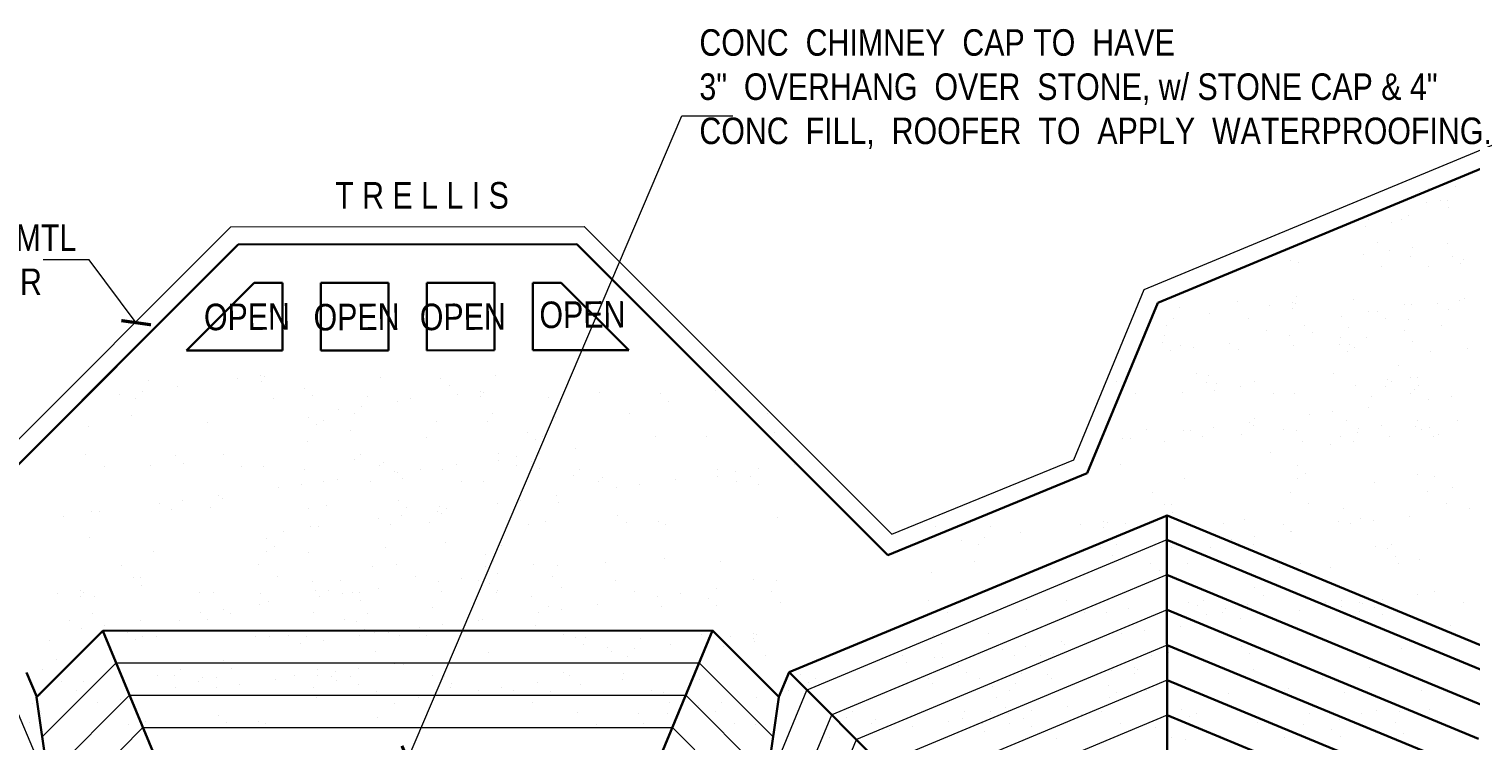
# Model space of a CAD drawing. Header units: inches. Extents: x 12249 to 15396, y 2989 to 4446.
# Drawn here: x 13639.4 to 14129.1, y 3949.9 to 4191.4 of the extents above; entities that cross this region are included whole.
import ezdxf

# ---------------------------------------------------------------- set-up
doc = ezdxf.new("R2010")
doc.units = ezdxf.units.IN
doc.header["$MEASUREMENT"] = 0
doc.linetypes.add('HIDDEN', pattern=[0.375, 0.25, -0.125])
for name, color, linetype, lineweight in [('GUTTER', 7, 'Continuous', 15), ('ROOF LINE', 7, 'Continuous', 30), ('ROOFLINE', 7, 'Continuous', 30)]:
    doc.layers.add(name, color=color, linetype=linetype, lineweight=lineweight)
doc.styles.add('ARCHENT', font='technical.ttf', dxfattribs={"height": 6})
doc.styles.add('ARCHENTLTD', font='technical.ttf', dxfattribs={"height": 0.1875})
doc.dimstyles.new('ARCHENTLTD', dxfattribs={"dimscale": 0.05, "dimtxt": 0.1875, "dimasz": 3, "dimexe": 9, "dimexo": 1, "dimgap": 2.5, "dimtad": 0, "dimdec": 1, "dimzin": 1, "dimdsep": 46, "dimlunit": 4, "dimtxsty": 'ARCHENTLTD', "dimblk": 'ARCHTICK', "dimcen": 6, "dimclrd": 256, "dimclre": 256, "dimclrt": 256, "dimaunit": 1, "dimadec": 0, "dimazin": 0, "dimtfac": 1, "dimtdec": 1, "dimtofl": 0, "dimtmove": 1, "dimatfit": 3, "dimldrblk": 'ARCHTICK', "dimfxl": 1, "dimfrac": 2, "dimtolj": 1, "dimtzin": 0, "dimlwd": 9, "dimlwe": 9, "dimarcsym": 0})

# ---------------------------------------------------------------- blocks, each defined once
blk = doc.blocks.new('_ArchTick')
at = {"color": 0, "linetype": 'ByBlock', "const_width": 0.15}
blk.add_lwpolyline([(-0.5, -0.5), (0.5, 0.5)], dxfattribs=at)

msp = doc.modelspace()

# ---------------------------------------------------------------- linework, layer by layer
at = {"layer": 'GUTTER'}
for p, q in [((14018.35, 4102.9), (14151.38, 4158.09)), ((13585.26, 4001.37), (13708.09, 4124.18)), ((13708.09, 4124.18), (13828.08, 4124.24)), ((13828.08, 4124.24), (13932.65, 4019.75)), ((13994.44, 4045.07), (14018.35, 4102.9)), ((13932.65, 4019.75), (13994.44, 4045.07))]:
    msp.add_line(p, q, dxfattribs=at)
at = {"layer": 'ROOF LINE'}
for p, q in [((14022.95, 4098.31), (14151.38, 4151.6)), ((13586.5, 3994.13), (13710.58, 4118.18)), ((13710.58, 4118.18), (13825.6, 4118.23)), ((13825.6, 4118.23), (13931.24, 4012.69)), ((13693.04, 4082.17), (13715.99, 4105.14)), ((13715.99, 4105.14), (13725.63, 4105.15)), ((13715.99, 4105.14), (13725.63, 4105.14)), ((13725.63, 4105.15), (13725.64, 4082.19)), ((13738.63, 4105.15), (13761.63, 4105.15)), ((13738.64, 4082.19), (13738.64, 4105.15)), ((13761.63, 4105.15), (13761.63, 4082.2)), ((13774.63, 4105.17), (13797.63, 4105.17)), ((13774.64, 4082.21), (13774.64, 4105.17)), ((13797.63, 4105.17), (13797.64, 4082.22)), ((13810.63, 4105.19), (13820.27, 4105.19)), ((13810.64, 4082.23), (13810.64, 4105.19)), ((13820.27, 4105.19), (13843.24, 4082.24)), ((13999.03, 4040.46), (14022.95, 4098.31)), ((13725.64, 4082.19), (13693.04, 4082.17)), ((13761.63, 4082.2), (13738.64, 4082.19)), ((13797.64, 4082.22), (13774.64, 4082.21)), ((13843.24, 4082.24), (13810.64, 4082.23)), ((13931.24, 4012.69), (13999.03, 4040.46)), ((14026.18, 4026.18), (13897.69, 3972.9)), ((14026.18, 4026.14), (14149.37, 3975.2)), ((13642.05, 3964.45), (13664.57, 3986.97)), ((13664.56, 3986.99), (13871.74, 3987.07)), ((13894.23, 3964.54), (13871.74, 3987.07)), ((13642.11, 3964.51), (13638.59, 3972.81)), ((13897.69, 3972.9), (13894.23, 3964.54)), ((13659.33, 3844.14), (13642.05, 3964.45)), ((13876.76, 3844.66), (13894.25, 3964.45))]:
    msp.add_line(p, q, dxfattribs=at)
at = {"layer": 'ROOF LINE', "color": 93}
for p, q in [((14026.3, 3870.33), (14026.05, 4026.38)), ((14026.07, 4017.88), (14148.61, 3967.21)), ((14026.09, 4005.97), (14140.25, 3958.76)), ((14026.11, 3994.06), (14131.89, 3950.31)), ((13752.01, 3776.27), (13664.56, 3986.99)), ((13784.3, 3776.27), (13871.74, 3987.07)), ((14026.12, 3982.15), (14123.53, 3941.87)), ((14007.99, 3862.73), (13897.61, 3973.04)), ((14026.14, 3970.23), (14115.17, 3933.42)), ((14026.16, 3958.32), (14106.81, 3924.97))]:
    msp.add_line(p, q, dxfattribs=at)
at = {"layer": 'ROOF LINE', "color": 93, "lineweight": 9}
for p, q in [((14026.07, 4017.88), (13903.79, 3966.86)), ((14026.09, 4005.97), (13912.2, 3958.45)), ((14026.11, 3994.06), (13920.62, 3950.04)), ((14026.12, 3982.15), (13929.03, 3941.64)), ((13669.07, 3976.12), (13643.99, 3950.97)), ((13669.07, 3976.12), (13867.19, 3976.12)), ((13892.31, 3950.95), (13867.19, 3976.12)), ((13646.44, 3933.87), (13632.49, 3966.66)), ((13889.75, 3933.15), (13903.79, 3966.86)), ((14026.14, 3970.23), (13937.45, 3933.23)), ((13673.64, 3965.12), (13645.94, 3937.35)), ((13673.64, 3965.12), (13862.63, 3965.12)), ((13890.35, 3937.34), (13862.63, 3965.12)), ((13883.48, 3889.48), (13912.2, 3958.45)), ((14026.16, 3958.32), (13945.86, 3924.82)), ((13678.2, 3954.12), (13647.9, 3923.73)), ((13678.2, 3954.12), (13858.07, 3954.12)), ((13888.4, 3923.73), (13858.07, 3954.12)), ((13876.73, 3844.66), (13920.62, 3950.04))]:
    msp.add_line(p, q, dxfattribs=at)
at = {"layer": 'ROOFLINE', "color": 7, "linetype": 'Continuous', "lineweight": 25, "ltscale": 100}
for p, q in [((14109.68, 4133.67), (14109.68, 4133.67)), ((14111.8, 4136.13), (14111.8, 4136.13)), ((14115.08, 4137.29), (14115.08, 4137.29)), ((14119.09, 4133.09), (14119.09, 4133.09)), ((14121.4, 4133.26), (14121.4, 4133.26)), ((14124, 4137.73), (14124, 4137.73)), ((14114.38, 4132.3), (14114.38, 4132.3)), ((14121.86, 4130.56), (14121.86, 4130.56)), ((14093.63, 4124.18), (14093.63, 4124.18)), ((14094.58, 4126.5), (14094.58, 4126.5)), ((14102.29, 4125.47), (14102.29, 4125.47)), ((14105.79, 4126.59), (14105.79, 4126.59)), ((14108.24, 4127.9), (14108.24, 4127.9)), ((14097.46, 4118.67), (14097.46, 4118.67)), ((14121.55, 4118.6), (14121.55, 4118.6)), ((14092.69, 4114.64), (14092.69, 4114.64)), ((14101.55, 4115.96), (14101.55, 4115.96)), ((14108.66, 4114.15), (14108.66, 4114.15)), ((14109.36, 4116.99), (14109.36, 4116.99)), ((14123.17, 4114.22), (14123.17, 4114.22)), ((14068.15, 4112.69), (14068.15, 4112.69)), ((14070.64, 4111.91), (14070.64, 4111.91)), ((14099.02, 4110.61), (14099.02, 4110.61)), ((14114.81, 4110.8), (14114.81, 4110.8)), ((14125.94, 4111.69), (14125.94, 4111.69)), ((14126.96, 4113.21), (14126.96, 4113.21)), ((14050.06, 4098.81), (14050.06, 4098.81)), ((14070.25, 4100.35), (14070.25, 4100.35)), ((14089.32, 4099.31), (14089.32, 4099.31)), ((14125.63, 4099.11), (14125.63, 4099.11)), ((14127.19, 4099.73), (14127.19, 4099.73)), ((14030.26, 4096.63), (14030.26, 4096.63)), ((14040.4, 4094.66), (14040.4, 4094.66)), ((14060.77, 4097.34), (14060.77, 4097.34)), ((14068.58, 4098.37), (14068.58, 4098.37)), ((14068.63, 4096.45), (14068.63, 4096.45)), ((14069.73, 4097.99), (14069.73, 4097.99)), ((14085.26, 4093.8), (14085.26, 4093.8)), ((14094.58, 4095.28), (14094.58, 4095.28)), ((14097.45, 4095.4), (14097.45, 4095.4)), ((14106.73, 4097.69), (14106.73, 4097.69)), ((14109.14, 4097.91), (14109.14, 4097.91)), ((14117.83, 4098.08), (14117.83, 4098.08)), ((14121.79, 4096.1), (14121.79, 4096.1)), ((14020.39, 4092.03), (14020.39, 4092.03)), ((14026.07, 4090.59), (14026.07, 4090.59)), ((14028.2, 4093.06), (14028.2, 4093.06)), ((14053.65, 4092.88), (14053.65, 4092.88)), ((14059.98, 4088.85), (14059.98, 4088.85)), ((14072.78, 4090.68), (14072.78, 4090.68)), ((14087.83, 4089.96), (14087.83, 4089.96)), ((14100.37, 4092.97), (14100.37, 4092.97)), ((14106.69, 4088.94), (14106.69, 4088.94)), ((14108.21, 4092.65), (14108.21, 4092.65)), ((14119.5, 4090.76), (14119.5, 4090.76)), ((14024.64, 4084.83), (14024.64, 4084.83)), ((14025.15, 4087.19), (14025.15, 4087.19)), ((14030.72, 4083.97), (14030.72, 4083.97)), ((14047.46, 4084.65), (14047.46, 4084.65)), ((14067.83, 4087.33), (14067.83, 4087.33)), ((14075.64, 4088.36), (14075.64, 4088.36)), ((14084.66, 4084.31), (14084.66, 4084.31)), ((14085.18, 4086.67), (14085.18, 4086.67)), ((14087.94, 4084.14), (14087.94, 4084.14)), ((14093.9, 4086.56), (14093.9, 4086.56)), ((14109.6, 4085.24), (14109.6, 4085.24)), ((14027.45, 4082.01), (14027.45, 4082.01)), ((14035.26, 4083.04), (14035.26, 4083.04)), ((14050.54, 4082.57), (14050.54, 4082.57)), ((14069.09, 4083.79), (14069.09, 4083.79)), ((14087.43, 4081.78), (14087.43, 4081.78)), ((14089.8, 4083.07), (14089.8, 4083.07)), ((14115.75, 4081.9), (14115.75, 4081.9)), ((14128.18, 4082.89), (14128.18, 4082.89)), ((14036.04, 4074.26), (14036.04, 4074.26)), ((14082.75, 4074.34), (14082.75, 4074.34)), ((14104.81, 4077.08), (14104.81, 4077.08)), ((13679.94, 4071.87), (13679.94, 4071.87)), ((13690.08, 4069.9), (13690.08, 4069.9)), ((13710.45, 4072.58), (13710.45, 4072.58)), ((13718.26, 4073.61), (13718.26, 4073.61)), ((13718.31, 4071.69), (13718.31, 4071.69)), ((13719.41, 4073.23), (13719.41, 4073.23)), ((13732.97, 4069.34), (13732.97, 4069.34)), ((13758.82, 4073.15), (13758.82, 4073.15)), ((13779.44, 4072.72), (13779.44, 4072.72)), ((13782.2, 4070.18), (13782.2, 4070.18)), ((13798.09, 4073.65), (13798.09, 4073.65)), ((14009.09, 4071.57), (14009.09, 4071.57)), ((14039.57, 4071.15), (14039.57, 4071.15)), ((14040.08, 4073.51), (14040.08, 4073.51)), ((14042.85, 4070.97), (14042.85, 4070.97)), ((14051, 4069.91), (14051, 4069.91)), ((14055.8, 4071.65), (14055.8, 4071.65)), ((14090.27, 4070.41), (14090.27, 4070.41)), ((14100.48, 4069.82), (14100.48, 4069.82)), ((14100.99, 4072.18), (14100.99, 4072.18)), ((14102.51, 4071.74), (14102.51, 4071.74)), ((14108.83, 4072.88), (14108.83, 4072.88)), ((14111.13, 4073.05), (14111.13, 4073.05)), ((14111.59, 4070.35), (14111.59, 4070.35)), ((13670.08, 4067.27), (13670.08, 4067.27)), ((13675.75, 4065.83), (13675.75, 4065.83)), ((13677.88, 4068.3), (13677.88, 4068.3)), ((13722.47, 4065.92), (13722.47, 4065.92)), ((13735.73, 4066.8), (13735.73, 4066.8)), ((13754.4, 4066.65), (13754.4, 4066.65)), ((13764.54, 4064.68), (13764.54, 4064.68)), ((13769.18, 4066), (13769.18, 4066)), ((13784.91, 4067.36), (13784.91, 4067.36)), ((13792.72, 4068.39), (13792.72, 4068.39)), ((13792.77, 4066.47), (13792.77, 4066.47)), ((13793.87, 4068.01), (13793.87, 4068.01)), ((13815.89, 4066.09), (13815.89, 4066.09)), ((13833.28, 4067.93), (13833.28, 4067.93)), ((13853.89, 4067.49), (13853.89, 4067.49)), ((13856.66, 4064.96), (13856.66, 4064.96)), ((13872.55, 4068.43), (13872.55, 4068.43)), ((14010.49, 4068.45), (14010.49, 4068.45)), ((14015.42, 4067.54), (14015.42, 4067.54)), ((14031.2, 4067.73), (14031.2, 4067.73)), ((14042.33, 4068.61), (14042.33, 4068.61)), ((14062.13, 4067.62), (14062.13, 4067.62)), ((14069.57, 4067.55), (14069.57, 4067.55)), ((14095.52, 4066.38), (14095.52, 4066.38)), ((14108.84, 4067.71), (14108.84, 4067.71)), ((14110.09, 4069.01), (14110.09, 4069.01)), ((14114.98, 4065.64), (14114.98, 4065.64)), ((14122.78, 4066.67), (14122.78, 4066.67)), ((13674.32, 4060.07), (13674.32, 4060.07)), ((13734.34, 4059.55), (13734.34, 4059.55)), ((13744.53, 4062.05), (13744.53, 4062.05)), ((13750.21, 4060.61), (13750.21, 4060.61)), ((13752.34, 4063.07), (13752.34, 4063.07)), ((13796.93, 4060.7), (13796.93, 4060.7)), ((13818.37, 4059.58), (13818.37, 4059.58)), ((13843.64, 4060.78), (13843.64, 4060.78)), ((13890.35, 4060.87), (13890.35, 4060.87)), ((14074.6, 4060.33), (14074.6, 4060.33)), ((14082.41, 4061.35), (14082.41, 4061.35)), ((14094.6, 4062.96), (14094.6, 4062.96)), ((13659.71, 4056.35), (13659.71, 4056.35)), ((13700.22, 4057.81), (13700.22, 4057.81)), ((13737.11, 4057.02), (13737.11, 4057.02)), ((13739.49, 4058.31), (13739.49, 4058.31)), ((13748.78, 4054.84), (13748.78, 4054.84)), ((13777.86, 4058.13), (13777.86, 4058.13)), ((13795.25, 4058.22), (13795.25, 4058.22)), ((14019.06, 4055.23), (14019.06, 4055.23)), ((14031.66, 4055.07), (14031.66, 4055.07)), ((14034.22, 4055.01), (14034.22, 4055.01)), ((14042.03, 4056.04), (14042.03, 4056.04)), ((14054.23, 4057.64), (14054.23, 4057.64)), ((14055.38, 4056.65), (14055.38, 4056.65)), ((14055.9, 4059.01), (14055.9, 4059.01)), ((14065.77, 4055.32), (14065.77, 4055.32)), ((14070.04, 4054.88), (14070.04, 4054.88)), ((14087.19, 4058.46), (14087.19, 4058.46)), ((14091.28, 4055.75), (14091.28, 4055.75)), ((14099.09, 4056.78), (14099.09, 4056.78)), ((14110.55, 4056.34), (14110.55, 4056.34)), ((14111.28, 4058.39), (14111.28, 4058.39)), ((14112.48, 4055.4), (14112.48, 4055.4)), ((14115.41, 4056.14), (14115.41, 4056.14)), ((14124.64, 4058.39), (14124.64, 4058.39)), ((13734.17, 4051.13), (13734.17, 4051.13)), ((13774.68, 4052.59), (13774.68, 4052.59)), ((13808.8, 4054.33), (13808.8, 4054.33)), ((13811.57, 4051.8), (13811.57, 4051.8)), ((13813.95, 4053.09), (13813.95, 4053.09)), ((13852.32, 4052.9), (13852.32, 4052.9)), ((13869.71, 4053), (13869.71, 4053)), ((13892.83, 4054.36), (13892.83, 4054.36)), ((14010.97, 4052.21), (14010.97, 4052.21)), ((14013.85, 4052.33), (14013.85, 4052.33)), ((14025.38, 4051.2), (14025.38, 4051.2)), ((14038.19, 4053.03), (14038.19, 4053.03)), ((14051.49, 4053.67), (14051.49, 4053.67)), ((14072.09, 4051.29), (14072.09, 4051.29)), ((14081.66, 4050.31), (14081.66, 4050.31)), ((14084.9, 4053.12), (14084.9, 4053.12)), ((14089.47, 4051.34), (14089.47, 4051.34)), ((14090.75, 4054.17), (14090.75, 4054.17)), ((14101.66, 4052.95), (14101.66, 4052.95)), ((14116.7, 4053), (14116.7, 4053)), ((14118.17, 4053.6), (14118.17, 4053.6)), ((13658.77, 4046.81), (13658.77, 4046.81)), ((13689.25, 4046.39), (13689.25, 4046.39)), ((13705.48, 4046.89), (13705.48, 4046.89)), ((13750.16, 4045.06), (13750.16, 4045.06)), ((13752.2, 4046.98), (13752.2, 4046.98)), ((13798.91, 4047.06), (13798.91, 4047.06)), ((13799.03, 4044.75), (13799.03, 4044.75)), ((13805.03, 4046.2), (13805.03, 4046.2)), ((13812.84, 4047.23), (13812.84, 4047.23)), ((13825.04, 4048.83), (13825.04, 4048.83)), ((14061.29, 4047.63), (14061.29, 4047.63)), ((13665.1, 4042.78), (13665.1, 4042.78)), ((13680.88, 4042.97), (13680.88, 4042.97)), ((13692.02, 4043.85), (13692.02, 4043.85)), ((13711.81, 4042.86), (13711.81, 4042.86)), ((13719.26, 4042.79), (13719.26, 4042.79)), ((13733.23, 4041.59), (13733.23, 4041.59)), ((13758.52, 4042.95), (13758.52, 4042.95)), ((13759.77, 4044.25), (13759.77, 4044.25)), ((13763.71, 4041.16), (13763.71, 4041.16)), ((13764.66, 4040.88), (13764.66, 4040.88)), ((13772.47, 4041.91), (13772.47, 4041.91)), ((13779.94, 4041.67), (13779.94, 4041.67)), ((13784.66, 4043.52), (13784.66, 4043.52)), ((13805.23, 4043.03), (13805.23, 4043.03)), ((13810.18, 4044.54), (13810.18, 4044.54)), ((13812.94, 4042.01), (13812.94, 4042.01)), ((13824.62, 4039.84), (13824.62, 4039.84)), ((13826.66, 4041.76), (13826.66, 4041.76)), ((13873.37, 4041.84), (13873.37, 4041.84)), ((13879.49, 4040.98), (13879.49, 4040.98)), ((13887.3, 4042), (13887.3, 4042)), ((13899.5, 4043.61), (13899.5, 4043.61)), ((14010.29, 4043.49), (14010.29, 4043.49)), ((14070.31, 4042.97), (14070.31, 4042.97)), ((14073.08, 4040.44), (14073.08, 4040.44)), ((14111.03, 4040.1), (14111.03, 4040.1)), ((13724.28, 4035.57), (13724.28, 4035.57)), ((13732.09, 4036.59), (13732.09, 4036.59)), ((13739.56, 4037.56), (13739.56, 4037.56)), ((13744.28, 4038.2), (13744.28, 4038.2)), ((13755.34, 4037.75), (13755.34, 4037.75)), ((13766.48, 4038.63), (13766.48, 4038.63)), ((13786.27, 4037.64), (13786.27, 4037.64)), ((13793.72, 4037.56), (13793.72, 4037.56)), ((13832.98, 4037.73), (13832.98, 4037.73)), ((13834.23, 4039.02), (13834.23, 4039.02)), ((13839.12, 4035.66), (13839.12, 4035.66)), ((13846.92, 4036.69), (13846.92, 4036.69)), ((13859.12, 4038.29), (13859.12, 4038.29)), ((13873.49, 4039.53), (13873.49, 4039.53)), ((13879.69, 4037.81), (13879.69, 4037.81)), ((13884.64, 4039.32), (13884.64, 4039.32)), ((13887.4, 4036.79), (13887.4, 4036.79)), ((14032.15, 4038.83), (14032.15, 4038.83)), ((14070.52, 4038.64), (14070.52, 4038.64)), ((14096.47, 4037.47), (14096.47, 4037.47)), ((14116.92, 4039.52), (14116.92, 4039.52)), ((14123.25, 4035.49), (14123.25, 4035.49)), ((13683.91, 4030.25), (13683.91, 4030.25)), ((13691.71, 4031.28), (13691.71, 4031.28)), ((13703.91, 4032.88), (13703.91, 4032.88)), ((13705.07, 4031.89), (13705.07, 4031.89)), ((13765.09, 4031.38), (13765.09, 4031.38)), ((13798.74, 4030.35), (13798.74, 4030.35)), ((13806.55, 4031.37), (13806.55, 4031.37)), ((13818.74, 4032.98), (13818.74, 4032.98)), ((13819.32, 4030.68), (13819.32, 4030.68)), ((14021.2, 4034.01), (14021.2, 4034.01)), ((14067.92, 4034.09), (14067.92, 4034.09)), ((14074.24, 4030.06), (14074.24, 4030.06)), ((14114.63, 4034.18), (14114.63, 4034.18)), ((14120.95, 4030.15), (14120.95, 4030.15)), ((13651.34, 4025.96), (13651.34, 4025.96)), ((13660.65, 4027.45), (13660.65, 4027.45)), ((13663.53, 4027.57), (13663.53, 4027.57)), ((13687.87, 4028.27), (13687.87, 4028.27)), ((13701.17, 4028.91), (13701.17, 4028.91)), ((13734.58, 4028.36), (13734.58, 4028.36)), ((13740.43, 4029.41), (13740.43, 4029.41)), ((13766.17, 4026.06), (13766.17, 4026.06)), ((13767.85, 4028.84), (13767.85, 4028.84)), ((13778.37, 4027.66), (13778.37, 4027.66)), ((13778.8, 4029.22), (13778.8, 4029.22)), ((13779.53, 4026.67), (13779.53, 4026.67)), ((13781.29, 4028.44), (13781.29, 4028.44)), ((13839.55, 4026.16), (13839.55, 4026.16)), ((13893.78, 4025.46), (13893.78, 4025.46)), ((14025.22, 4029.81), (14025.22, 4029.81)), ((14027.53, 4029.98), (14027.53, 4029.98)), ((14027.99, 4027.27), (14027.99, 4027.27)), ((14086.13, 4028.48), (14086.13, 4028.48)), ((14091.69, 4025.26), (14091.69, 4025.26)), ((14108.43, 4025.94), (14108.43, 4025.94)), ((14128.81, 4028.63), (14128.81, 4028.63)), ((13725.8, 4020.74), (13725.8, 4020.74)), ((13735.11, 4022.23), (13735.11, 4022.23)), ((13737.99, 4022.35), (13737.99, 4022.35)), ((13758.36, 4025.03), (13758.36, 4025.03)), ((13762.33, 4023.05), (13762.33, 4023.05)), ((13775.63, 4023.68), (13775.63, 4023.68)), ((13809.04, 4023.13), (13809.04, 4023.13)), ((13814.89, 4024.19), (13814.89, 4024.19)), ((13842.31, 4023.62), (13842.31, 4023.62)), ((13853.26, 4024), (13853.26, 4024)), ((13855.75, 4023.22), (13855.75, 4023.22)), ((13944.82, 4024.92), (13944.82, 4024.92)), ((13947.58, 4022.38), (13947.58, 4022.38)), ((13966.25, 4022.23), (13966.25, 4022.23)), ((13976.39, 4020.26), (13976.39, 4020.26)), ((13996.76, 4022.94), (13996.76, 4022.94)), ((14004.57, 4023.97), (14004.57, 4023.97)), ((14004.62, 4022.05), (14004.62, 4022.05)), ((14005.72, 4023.59), (14005.72, 4023.59)), ((14011.92, 4023.3), (14011.92, 4023.3)), ((14045.13, 4023.51), (14045.13, 4023.51)), ((14052.43, 4024.76), (14052.43, 4024.76)), ((14065.74, 4023.08), (14065.74, 4023.08)), ((14068.06, 4020.63), (14068.06, 4020.63)), ((14068.51, 4020.54), (14068.51, 4020.54)), ((14084.4, 4024.01), (14084.4, 4024.01)), ((14088.43, 4023.31), (14088.43, 4023.31)), ((14096.24, 4024.34), (14096.24, 4024.34)), ((13659.97, 4018.73), (13659.97, 4018.73)), ((13720, 4018.21), (13720, 4018.21)), ((13722.76, 4015.68), (13722.76, 4015.68)), ((13760.71, 4015.34), (13760.71, 4015.34)), ((13780.9, 4016.89), (13780.9, 4016.89)), ((13799.98, 4015.84), (13799.98, 4015.84)), ((13956.38, 4017.63), (13956.38, 4017.63)), ((13962.06, 4016.19), (13962.06, 4016.19)), ((13964.19, 4018.66), (13964.19, 4018.66)), ((14003.59, 4015.38), (14003.59, 4015.38)), ((14008.78, 4016.28), (14008.78, 4016.28)), ((14048.05, 4017.99), (14048.05, 4017.99)), ((14050.3, 4015.47), (14050.3, 4015.47)), ((14055.49, 4016.36), (14055.49, 4016.36)), ((14055.86, 4019.02), (14055.86, 4019.02)), ((14097.01, 4015.55), (14097.01, 4015.55)), ((14102.2, 4016.45), (14102.2, 4016.45)), ((13681.83, 4014.07), (13681.83, 4014.07)), ((13720.2, 4013.88), (13720.2, 4013.88)), ((13734.43, 4013.51), (13734.43, 4013.51)), ((13794.45, 4012.99), (13794.45, 4012.99)), ((13797.22, 4010.46), (13797.22, 4010.46)), ((13855.36, 4011.67), (13855.36, 4011.67)), ((13874.44, 4010.62), (13874.44, 4010.62)), ((14007.68, 4012.68), (14007.68, 4012.68)), ((14015.48, 4013.71), (14015.48, 4013.71)), ((14027.68, 4015.31), (14027.68, 4015.31)), ((14041.04, 4015.32), (14041.04, 4015.32)), ((14101.06, 4014.8), (14101.06, 4014.8)), ((14103.82, 4012.27), (14103.82, 4012.27)), ((14111.98, 4011.2), (14111.98, 4011.2)), ((13670.89, 4009.25), (13670.89, 4009.25)), ((13717.6, 4009.33), (13717.6, 4009.33)), ((13756.29, 4008.85), (13756.29, 4008.85)), ((13764.31, 4009.42), (13764.31, 4009.42)), ((13794.66, 4008.66), (13794.66, 4008.66)), ((13798.49, 4006.5), (13798.49, 4006.5)), ((13811.02, 4009.5), (13811.02, 4009.5)), ((13818.86, 4009.18), (13818.86, 4009.18)), ((13835.17, 4010.12), (13835.17, 4010.12)), ((13946.02, 4006.71), (13946.02, 4006.71)), ((13960.63, 4010.43), (13960.63, 4010.43)), ((13986.53, 4008.17), (13986.53, 4008.17)), ((14020.65, 4009.91), (14020.65, 4009.91)), ((14023.42, 4007.38), (14023.42, 4007.38)), ((14025.8, 4008.67), (14025.8, 4008.67)), ((14033.09, 4009.92), (14033.09, 4009.92)), ((14064.17, 4008.49), (14064.17, 4008.49)), ((14071.46, 4009.74), (14071.46, 4009.74)), ((14081.56, 4008.58), (14081.56, 4008.58)), ((14104.68, 4009.95), (14104.68, 4009.95)), ((13674.9, 4005.05), (13674.9, 4005.05)), ((13677.21, 4005.22), (13677.21, 4005.22)), ((13677.67, 4002.51), (13677.67, 4002.51)), ((13723.92, 4005.3), (13723.92, 4005.3)), ((13735.81, 4003.72), (13735.81, 4003.72)), ((13745.35, 4004.03), (13745.35, 4004.03)), ((13758.11, 4001.18), (13758.11, 4001.18)), ((13770.64, 4005.39), (13770.64, 4005.39)), ((13778.49, 4003.87), (13778.49, 4003.87)), ((13786.3, 4004.89), (13786.3, 4004.89)), ((13792.06, 4004.11), (13792.06, 4004.11)), ((13795.83, 4003.21), (13795.83, 4003.21)), ((13798.6, 4000.67), (13798.6, 4000.67)), ((13817.35, 4005.47), (13817.35, 4005.47)), ((13820.26, 4001.78), (13820.26, 4001.78)), ((13838.77, 4004.19), (13838.77, 4004.19)), ((13872.95, 4001.28), (13872.95, 4001.28)), ((13885.48, 4004.28), (13885.48, 4004.28)), ((13893.32, 4003.96), (13893.32, 4003.96)), ((14055.97, 4001.64), (14055.97, 4001.64)), ((13649.06, 3999.49), (13649.06, 3999.49)), ((13656.86, 4000.52), (13656.86, 4000.52)), ((13656.92, 3998.59), (13656.92, 3998.59)), ((13658.02, 4000.14), (13658.02, 4000.14)), ((13661.6, 3998.54), (13661.6, 3998.54)), ((13697.43, 4000.05), (13697.43, 4000.05)), ((13702.11, 4000), (13702.11, 4000)), ((13717.74, 3995.87), (13717.74, 3995.87)), ((13718.04, 3999.62), (13718.04, 3999.62)), ((13720.8, 3997.09), (13720.8, 3997.09)), ((13736.69, 4000.55), (13736.69, 4000.55)), ((13738.11, 3998.55), (13738.11, 3998.55)), ((13741.38, 4000.5), (13741.38, 4000.5)), ((13745.92, 3999.58), (13745.92, 3999.58)), ((13749.36, 3999.83), (13749.36, 3999.83)), ((13751.67, 4000), (13751.67, 4000)), ((13752.13, 3997.29), (13752.13, 3997.29)), ((13779.75, 4000.32), (13779.75, 4000.32)), ((13798.38, 4000.08), (13798.38, 4000.08)), ((13810.27, 3998.5), (13810.27, 3998.5)), ((13832.57, 3995.96), (13832.57, 3995.96)), ((13845.1, 4000.17), (13845.1, 4000.17)), ((13852.95, 3998.64), (13852.95, 3998.64)), ((13860.75, 3999.67), (13860.75, 3999.67)), ((13870.29, 3997.99), (13870.29, 3997.99)), ((13891.81, 4000.25), (13891.81, 4000.25)), ((13894.72, 3996.56), (13894.72, 3996.56)), ((13945.08, 3997.17), (13945.08, 3997.17)), ((13975.56, 3996.75), (13975.56, 3996.75)), ((13991.79, 3997.25), (13991.79, 3997.25)), ((14033.32, 3996.44), (14033.32, 3996.44)), ((14038.51, 3997.34), (14038.51, 3997.34)), ((14053.38, 3995.86), (14053.38, 3995.86)), ((14058.73, 3999.1), (14058.73, 3999.1)), ((14080.03, 3996.53), (14080.03, 3996.53)), ((14085.22, 3997.42), (14085.22, 3997.42)), ((14091.34, 3996.56), (14091.34, 3996.56)), ((14092.64, 3996.36), (14092.64, 3996.36)), ((14099.15, 3997.59), (14099.15, 3997.59)), ((14111.35, 3999.19), (14111.35, 3999.19)), ((14116.87, 4000.31), (14116.87, 4000.31)), ((14126.74, 3996.61), (14126.74, 3996.61)), ((13661.07, 3992.82), (13661.07, 3992.82)), ((13697.74, 3993.23), (13697.74, 3993.23)), ((13705.54, 3994.26), (13705.54, 3994.26)), ((13707.78, 3992.91), (13707.78, 3992.91)), ((13736.06, 3993.32), (13736.06, 3993.32)), ((13754.5, 3992.99), (13754.5, 3992.99)), ((13776.57, 3994.78), (13776.57, 3994.78)), ((13793.41, 3990.88), (13793.41, 3990.88)), ((13812.57, 3993.33), (13812.57, 3993.33)), ((13815.84, 3995.28), (13815.84, 3995.28)), ((13820.38, 3994.36), (13820.38, 3994.36)), ((13854.21, 3995.1), (13854.21, 3995.1)), ((13873.06, 3995.45), (13873.06, 3995.45)), ((13951.41, 3993.14), (13951.41, 3993.14)), ((13967.19, 3993.33), (13967.19, 3993.33)), ((13978.33, 3994.21), (13978.33, 3994.21)), ((13998.12, 3993.22), (13998.12, 3993.22)), ((14005.57, 3993.15), (14005.57, 3993.15)), ((14012.86, 3994.4), (14012.86, 3994.4)), ((14036.47, 3995.42), (14036.47, 3995.42)), ((14039.64, 3992.41), (14039.64, 3992.41)), ((14044.83, 3993.31), (14044.83, 3993.31)), ((14046.08, 3994.61), (14046.08, 3994.61)), ((14050.97, 3991.24), (14050.97, 3991.24)), ((14058.78, 3992.27), (14058.78, 3992.27)), ((14070.97, 3993.88), (14070.97, 3993.88)), ((14085.34, 3995.11), (14085.34, 3995.11)), ((14086.36, 3992.5), (14086.36, 3992.5)), ((14091.54, 3993.39), (14091.54, 3993.39)), ((14096.49, 3994.9), (14096.49, 3994.9)), ((14099.25, 3992.37), (14099.25, 3992.37)), ((13653.27, 3990.62), (13653.27, 3990.62)), ((13657.36, 3987.92), (13657.36, 3987.92)), ((13665.17, 3988.95), (13665.17, 3988.95)), ((13672.95, 3986.46), (13672.95, 3986.46)), ((13677.36, 3990.55), (13677.36, 3990.55)), ((13690.72, 3990.56), (13690.72, 3990.56)), ((13699.98, 3990.71), (13699.98, 3990.71)), ((13746.7, 3990.79), (13746.7, 3990.79)), ((13750.74, 3990.04), (13750.74, 3990.04)), ((13753.51, 3987.51), (13753.51, 3987.51)), ((13756.98, 3986.49), (13756.98, 3986.49)), ((13761.66, 3986.44), (13761.66, 3986.44)), ((13772.19, 3988.01), (13772.19, 3988.01)), ((13780, 3989.04), (13780, 3989.04)), ((13792.2, 3990.65), (13792.2, 3990.65)), ((13800.92, 3986.94), (13800.92, 3986.94)), ((13811.65, 3988.71), (13811.65, 3988.71)), ((13825.71, 3987.11), (13825.71, 3987.11)), ((13885.47, 3986.16), (13885.47, 3986.16)), ((13965.29, 3986.2), (13965.29, 3986.2)), ((14018.4, 3986.95), (14018.4, 3986.95)), ((14030.59, 3988.56), (14030.59, 3988.56)), ((14122.26, 3988.93), (14122.26, 3988.93)), ((13646.3, 3983.82), (13646.3, 3983.82)), ((13675.71, 3983.92), (13675.71, 3983.92)), ((13678.09, 3985.21), (13678.09, 3985.21)), ((13682.77, 3985.17), (13682.77, 3985.17)), ((13716.46, 3985.03), (13716.46, 3985.03)), ((13721.15, 3984.98), (13721.15, 3984.98)), ((13727.73, 3985.4), (13727.73, 3985.4)), ((13731.82, 3982.7), (13731.82, 3982.7)), ((13733.85, 3985.13), (13733.85, 3985.13)), ((13739.62, 3983.73), (13739.62, 3983.73)), ((13751.82, 3985.33), (13751.82, 3985.33)), ((13765.18, 3985.34), (13765.18, 3985.34)), ((13774.44, 3985.49), (13774.44, 3985.49)), ((13821.15, 3985.57), (13821.15, 3985.57)), ((13825.2, 3984.82), (13825.2, 3984.82)), ((13827.96, 3982.29), (13827.96, 3982.29)), ((13828.48, 3984.57), (13828.48, 3984.57)), ((13836.12, 3981.22), (13836.12, 3981.22)), ((13847.15, 3984.42), (13847.15, 3984.42)), ((13857.28, 3982.45), (13857.28, 3982.45)), ((13867.87, 3985.66), (13867.87, 3985.66)), ((13875.38, 3981.72), (13875.38, 3981.72)), ((13877.66, 3985.13), (13877.66, 3985.13)), ((13885.52, 3984.24), (13885.52, 3984.24)), ((13886.11, 3983.49), (13886.11, 3983.49)), ((13886.62, 3985.78), (13886.62, 3985.78)), ((13926.03, 3985.7), (13926.03, 3985.7)), ((13946.64, 3985.26), (13946.64, 3985.26)), ((13949.41, 3982.73), (13949.41, 3982.73)), ((13978.02, 3981.64), (13978.02, 3981.64)), ((13990.22, 3983.24), (13990.22, 3983.24)), ((13991.38, 3982.25), (13991.38, 3982.25)), ((14010.59, 3985.93), (14010.59, 3985.93)), ((14051.4, 3981.74), (14051.4, 3981.74)), ((13648.78, 3977.31), (13648.78, 3977.31)), ((13705.65, 3976.88), (13705.65, 3976.88)), ((13757.23, 3979.94), (13757.23, 3979.94)), ((13795.61, 3979.76), (13795.61, 3979.76)), ((13837.28, 3979.82), (13837.28, 3979.82)), ((13842.96, 3978.38), (13842.96, 3978.38)), ((13845.09, 3980.84), (13845.09, 3980.84)), ((13889.67, 3978.47), (13889.67, 3978.47)), ((13936.38, 3978.55), (13936.38, 3978.55)), ((13937.65, 3976.32), (13937.65, 3976.32)), ((13946.96, 3977.81), (13946.96, 3977.81)), ((13949.84, 3977.93), (13949.84, 3977.93)), ((13970.21, 3980.61), (13970.21, 3980.61)), ((13974.18, 3978.63), (13974.18, 3978.63)), ((13983.1, 3978.64), (13983.1, 3978.64)), ((13987.48, 3979.27), (13987.48, 3979.27)), ((14020.89, 3978.72), (14020.89, 3978.72)), ((14026.74, 3979.77), (14026.74, 3979.77)), ((14054.16, 3979.21), (14054.16, 3979.21)), ((14065.11, 3979.58), (14065.11, 3979.58)), ((14067.6, 3978.8), (14067.6, 3978.8)), ((14105.63, 3981.04), (14105.63, 3981.04)), ((13644.09, 3973.8), (13644.09, 3973.8)), ((13683, 3971.68), (13683, 3971.68)), ((13688.76, 3971.96), (13688.76, 3971.96)), ((13690.8, 3973.88), (13690.8, 3973.88)), ((13708.41, 3974.34), (13708.41, 3974.34)), ((13729.71, 3971.77), (13729.71, 3971.77)), ((13737.51, 3973.97), (13737.51, 3973.97)), ((13737.64, 3971.65), (13737.64, 3971.65)), ((13742.32, 3971.6), (13742.32, 3971.6)), ((13743.64, 3973.1), (13743.64, 3973.1)), ((13748.78, 3971.45), (13748.78, 3971.45)), ((13751.45, 3974.13), (13751.45, 3974.13)), ((13763.64, 3975.74), (13763.64, 3975.74)), ((13766.56, 3975.55), (13766.56, 3975.55)), ((13776.43, 3971.85), (13776.43, 3971.85)), ((13780.11, 3971.65), (13780.11, 3971.65)), ((13780.69, 3971.42), (13780.69, 3971.42)), ((13821.21, 3972.88), (13821.21, 3972.88)), ((13823.14, 3971.94), (13823.14, 3971.94)), ((13841.53, 3972.61), (13841.53, 3972.61)), ((13901.55, 3972.1), (13901.55, 3972.1)), ((13955.27, 3975.32), (13955.27, 3975.32)), ((13958.03, 3972.78), (13958.03, 3972.78)), ((13976.7, 3972.63), (13976.7, 3972.63)), ((13985.58, 3972.13), (13985.58, 3972.13)), ((14007.21, 3973.34), (14007.21, 3973.34)), ((14015.02, 3974.37), (14015.02, 3974.37)), ((14015.07, 3972.45), (14015.07, 3972.45)), ((14016.17, 3973.99), (14016.17, 3973.99)), ((14055.58, 3973.91), (14055.58, 3973.91)), ((14076.2, 3973.48), (14076.2, 3973.48)), ((14094.85, 3974.41), (14094.85, 3974.41)), ((13650.41, 3969.77), (13650.41, 3969.77)), ((13655.45, 3966.56), (13655.45, 3966.56)), ((13657.86, 3969.69), (13657.86, 3969.69)), ((13662.54, 3969.64), (13662.54, 3969.64)), ((13689.33, 3967.65), (13689.33, 3967.65)), ((13697.13, 3969.85), (13697.13, 3969.85)), ((13698.37, 3971.15), (13698.37, 3971.15)), ((13703.06, 3971.1), (13703.06, 3971.1)), ((13703.26, 3967.79), (13703.26, 3967.79)), ((13711.07, 3968.82), (13711.07, 3968.82)), ((13723.26, 3970.42), (13723.26, 3970.42)), ((13736.04, 3967.74), (13736.04, 3967.74)), ((13743.84, 3969.94), (13743.84, 3969.94)), ((13751.55, 3968.92), (13751.55, 3968.92)), ((13757.46, 3966.46), (13757.46, 3966.46)), ((13782.75, 3967.82), (13782.75, 3967.82)), ((13782.87, 3969.12), (13782.87, 3969.12)), ((13792.32, 3966.85), (13792.32, 3966.85)), ((13800.13, 3967.88), (13800.13, 3967.88)), ((13804.17, 3966.55), (13804.17, 3966.55)), ((13812.32, 3969.48), (13812.32, 3969.48)), ((13816.78, 3966.38), (13816.78, 3966.38)), ((13826.92, 3968.9), (13826.92, 3968.9)), ((13841.01, 3970.33), (13841.01, 3970.33)), ((13850.88, 3966.63), (13850.88, 3966.63)), ((13867.43, 3970.36), (13867.43, 3970.36)), ((13895.67, 3967.66), (13895.67, 3967.66)), ((13897.6, 3966.72), (13897.6, 3966.72)), ((13904.31, 3969.56), (13904.31, 3969.56)), ((13906.69, 3970.86), (13906.69, 3970.86)), ((13945.06, 3970.67), (13945.06, 3970.67)), ((13946.28, 3969.09), (13946.28, 3969.09)), ((13962.46, 3970.77), (13962.46, 3970.77)), ((13966.83, 3968.03), (13966.83, 3968.03)), ((13972.51, 3966.59), (13972.51, 3966.59)), ((13974.64, 3969.06), (13974.64, 3969.06)), ((13986.84, 3970.66), (13986.84, 3970.66)), ((14006.31, 3968.57), (14006.31, 3968.57)), ((14019.23, 3966.68), (14019.23, 3966.68)), ((14065.94, 3966.76), (14065.94, 3966.76)), ((14067.21, 3967.25), (14067.21, 3967.25)), ((14078.96, 3970.94), (14078.96, 3970.94)), ((14112.65, 3966.85), (14112.65, 3966.85)), ((13640.59, 3962.27), (13640.59, 3962.27)), ((13643.25, 3964.96), (13643.25, 3964.96)), ((13662.89, 3962.47), (13662.89, 3962.47)), ((13670.69, 3963.5), (13670.69, 3963.5)), ((13682.89, 3965.11), (13682.89, 3965.11)), ((13737, 3964.42), (13737, 3964.42)), ((13763.79, 3962.43), (13763.79, 3962.43)), ((13771.94, 3964.17), (13771.94, 3964.17)), ((13777.52, 3965.88), (13777.52, 3965.88)), ((13810.5, 3962.52), (13810.5, 3962.52)), ((13855.15, 3966.2), (13855.15, 3966.2)), ((13857.21, 3962.6), (13857.21, 3962.6)), ((13866.78, 3961.63), (13866.78, 3961.63)), ((13874.58, 3962.66), (13874.58, 3962.66)), ((13886.78, 3964.26), (13886.78, 3964.26)), ((13968.14, 3964.43), (13968.14, 3964.43)), ((14006.51, 3964.24), (14006.51, 3964.24)), ((14009.07, 3966.04), (14009.07, 3966.04)), ((14047.02, 3965.7), (14047.02, 3965.7)), ((14086.29, 3966.2), (14086.29, 3966.2)), ((13642.51, 3959.79), (13642.51, 3959.79)), ((13643.36, 3959.74), (13643.36, 3959.74)), ((13643.67, 3958.8), (13643.67, 3958.8)), ((13703.69, 3958.28), (13703.69, 3958.28)), ((13757.92, 3957.59), (13757.92, 3957.59)), ((13825.98, 3959.36), (13825.98, 3959.36)), ((13846.4, 3958.95), (13846.4, 3958.95)), ((13856.46, 3958.93), (13856.46, 3958.93)), ((13872.69, 3959.44), (13872.69, 3959.44)), ((13917.36, 3957.61), (13917.36, 3957.61)), ((13919.4, 3959.53), (13919.4, 3959.53)), ((13926.98, 3956.79), (13926.98, 3956.79)), ((13956.47, 3957.11), (13956.47, 3957.11)), ((13957.2, 3959.61), (13957.2, 3959.61)), ((13966.11, 3959.61), (13966.11, 3959.61)), ((13966.24, 3957.29), (13966.24, 3957.29)), ((13971.08, 3960.83), (13971.08, 3960.83)), ((13972.24, 3958.75), (13972.24, 3958.75)), ((13977.39, 3957.09), (13977.39, 3957.09)), ((13980.05, 3959.77), (13980.05, 3959.77)), ((13992.24, 3961.38), (13992.24, 3961.38)), ((13996.98, 3958.57), (13996.98, 3958.57)), ((14003.91, 3959.69), (14003.91, 3959.69)), ((14031.1, 3960.31), (14031.1, 3960.31)), ((14033.87, 3957.78), (14033.87, 3957.78)), ((14036.25, 3959.07), (14036.25, 3959.07)), ((14050.62, 3959.78), (14050.62, 3959.78)), ((14074.62, 3958.89), (14074.62, 3958.89)), ((14084.8, 3956.86), (14084.8, 3956.86)), ((14092.01, 3958.99), (14092.01, 3958.99)), ((14097.33, 3959.86), (14097.33, 3959.86)), ((14105.17, 3959.54), (14105.17, 3959.54)), ((14115.13, 3960.35), (14115.13, 3960.35)), ((13639.77, 3955.81), (13639.77, 3955.81)), ((13673.19, 3955.26), (13673.19, 3955.26)), ((13679.04, 3956.31), (13679.04, 3956.31)), ((13706.46, 3955.75), (13706.46, 3955.75)), ((13717.41, 3956.13), (13717.41, 3956.13)), ((13719.9, 3955.35), (13719.9, 3955.35)), ((13832.3, 3955.33), (13832.3, 3955.33)), ((13848.09, 3955.52), (13848.09, 3955.52)), ((13859.22, 3956.4), (13859.22, 3956.4)), ((13879.02, 3955.41), (13879.02, 3955.41)), ((13886.46, 3955.33), (13886.46, 3955.33)), ((13925.73, 3955.5), (13925.73, 3955.5)), ((13931.86, 3953.43), (13931.86, 3953.43)), ((13939.67, 3954.46), (13939.67, 3954.46)), ((13951.87, 3956.06), (13951.87, 3956.06)), ((13961.21, 3955.41), (13961.21, 3955.41)), ((13963.52, 3955.58), (13963.52, 3955.58)), ((13963.98, 3952.88), (13963.98, 3952.88)), ((13972.44, 3955.58), (13972.44, 3955.58)), ((13980.15, 3954.56), (13980.15, 3954.56)), ((14010.23, 3955.66), (14010.23, 3955.66)), ((14022.12, 3954.08), (14022.12, 3954.08)), ((14056.95, 3955.75), (14056.95, 3955.75)), ((14064.8, 3954.23), (14064.8, 3954.23)), ((14072.61, 3955.25), (14072.61, 3955.25)), ((14082.14, 3953.57), (14082.14, 3953.57)), ((14103.66, 3955.83), (14103.66, 3955.83)), ((14106.57, 3952.14), (14106.57, 3952.14)), ((13911.49, 3950.75), (13911.49, 3950.75)), ((13988.42, 3950.36), (13988.42, 3950.36)), ((14027.69, 3950.87), (14027.69, 3950.87)), ((14032.23, 3949.94), (14032.23, 3949.94)), ((14044.42, 3951.54), (14044.42, 3951.54)), ((14066.06, 3950.68), (14066.06, 3950.68)), ((14084.91, 3951.03), (14084.91, 3951.03))]:
    msp.add_line(p, q, dxfattribs=at)
at = {"layer": 'ROOFLINE', "linetype": 'HIDDEN', "ltscale": 150}
msp.add_line((13710.58, 4118.16), (13586.49, 3994.11), dxfattribs=at)

# ---------------------------------------------------------------- texts
at = {"layer": 'ROOFLINE', "color": 7, "linetype": 'Continuous', "lineweight": 9, "ltscale": 0.75, "char_height": 9, "attachment_point": 1, "style": 'ARCHENT'}
for s, insert in [('CONC  CHIMNEY  CAP TO  HAVE\\P3"  OVERHANG  OVER  STONE, w/ STONE CAP & 4"\\PCONC  FILL,  ROOFER  TO  APPLY  WATERPROOFING.', (13867.24, 4191.25)), ('6" COATED  MTL\\PBOX  GUTTER', (13573.98, 4125))]:
    msp.add_mtext(s, dxfattribs=dict(at, insert=insert))
at = {"layer": 'ROOFLINE', "color": 7, "linetype": 'HIDDEN', "lineweight": 30, "insert": (13743.49, 4139.36), "char_height": 9, "width": 65.3125, "attachment_point": 1, "style": 'ARCHENT'}
msp.add_mtext('T R E L L I S', dxfattribs=at)
at = {"layer": 'ROOFLINE', "color": 7, "linetype": 'Continuous', "lineweight": 5, "char_height": 9, "attachment_point": 5, "rotation": 0.4511, "style": 'ARCHENTLTD'}
for insert in [(13827.61, 4079.3), (13713.64, 4078.57), (13750.88, 4078.49), (13786.97, 4078.58)]:
    msp.add_mtext('OPEN\\P\\P  ', dxfattribs=dict(at, insert=insert))

# ---------------------------------------------------------------- leaders
at = {"layer": 'ROOFLINE', "color": 7, "linetype": 'Continuous', "lineweight": 9, "ltscale": 0.5}
msp.add_leader([(13768.09, 3943.21), (13861.26, 4161.85), (13878.59, 4161.85)], dimstyle='ARCHENTLTD', override={"dimasz": 144, "dimgap": 1, "dimtad": 0}, dxfattribs=at)
at = {"layer": 'ROOFLINE', "color": 7, "linetype": 'Continuous', "lineweight": 9, "ltscale": 0.75}
msp.add_leader([(13675.88, 4091.6), (13659.89, 4112.91), (13644.25, 4112.91)], dimstyle='ARCHENTLTD', override={"dimasz": 144, "dimgap": 1, "dimtad": 0}, dxfattribs=at)

doc.saveas('drawing.dxf')
